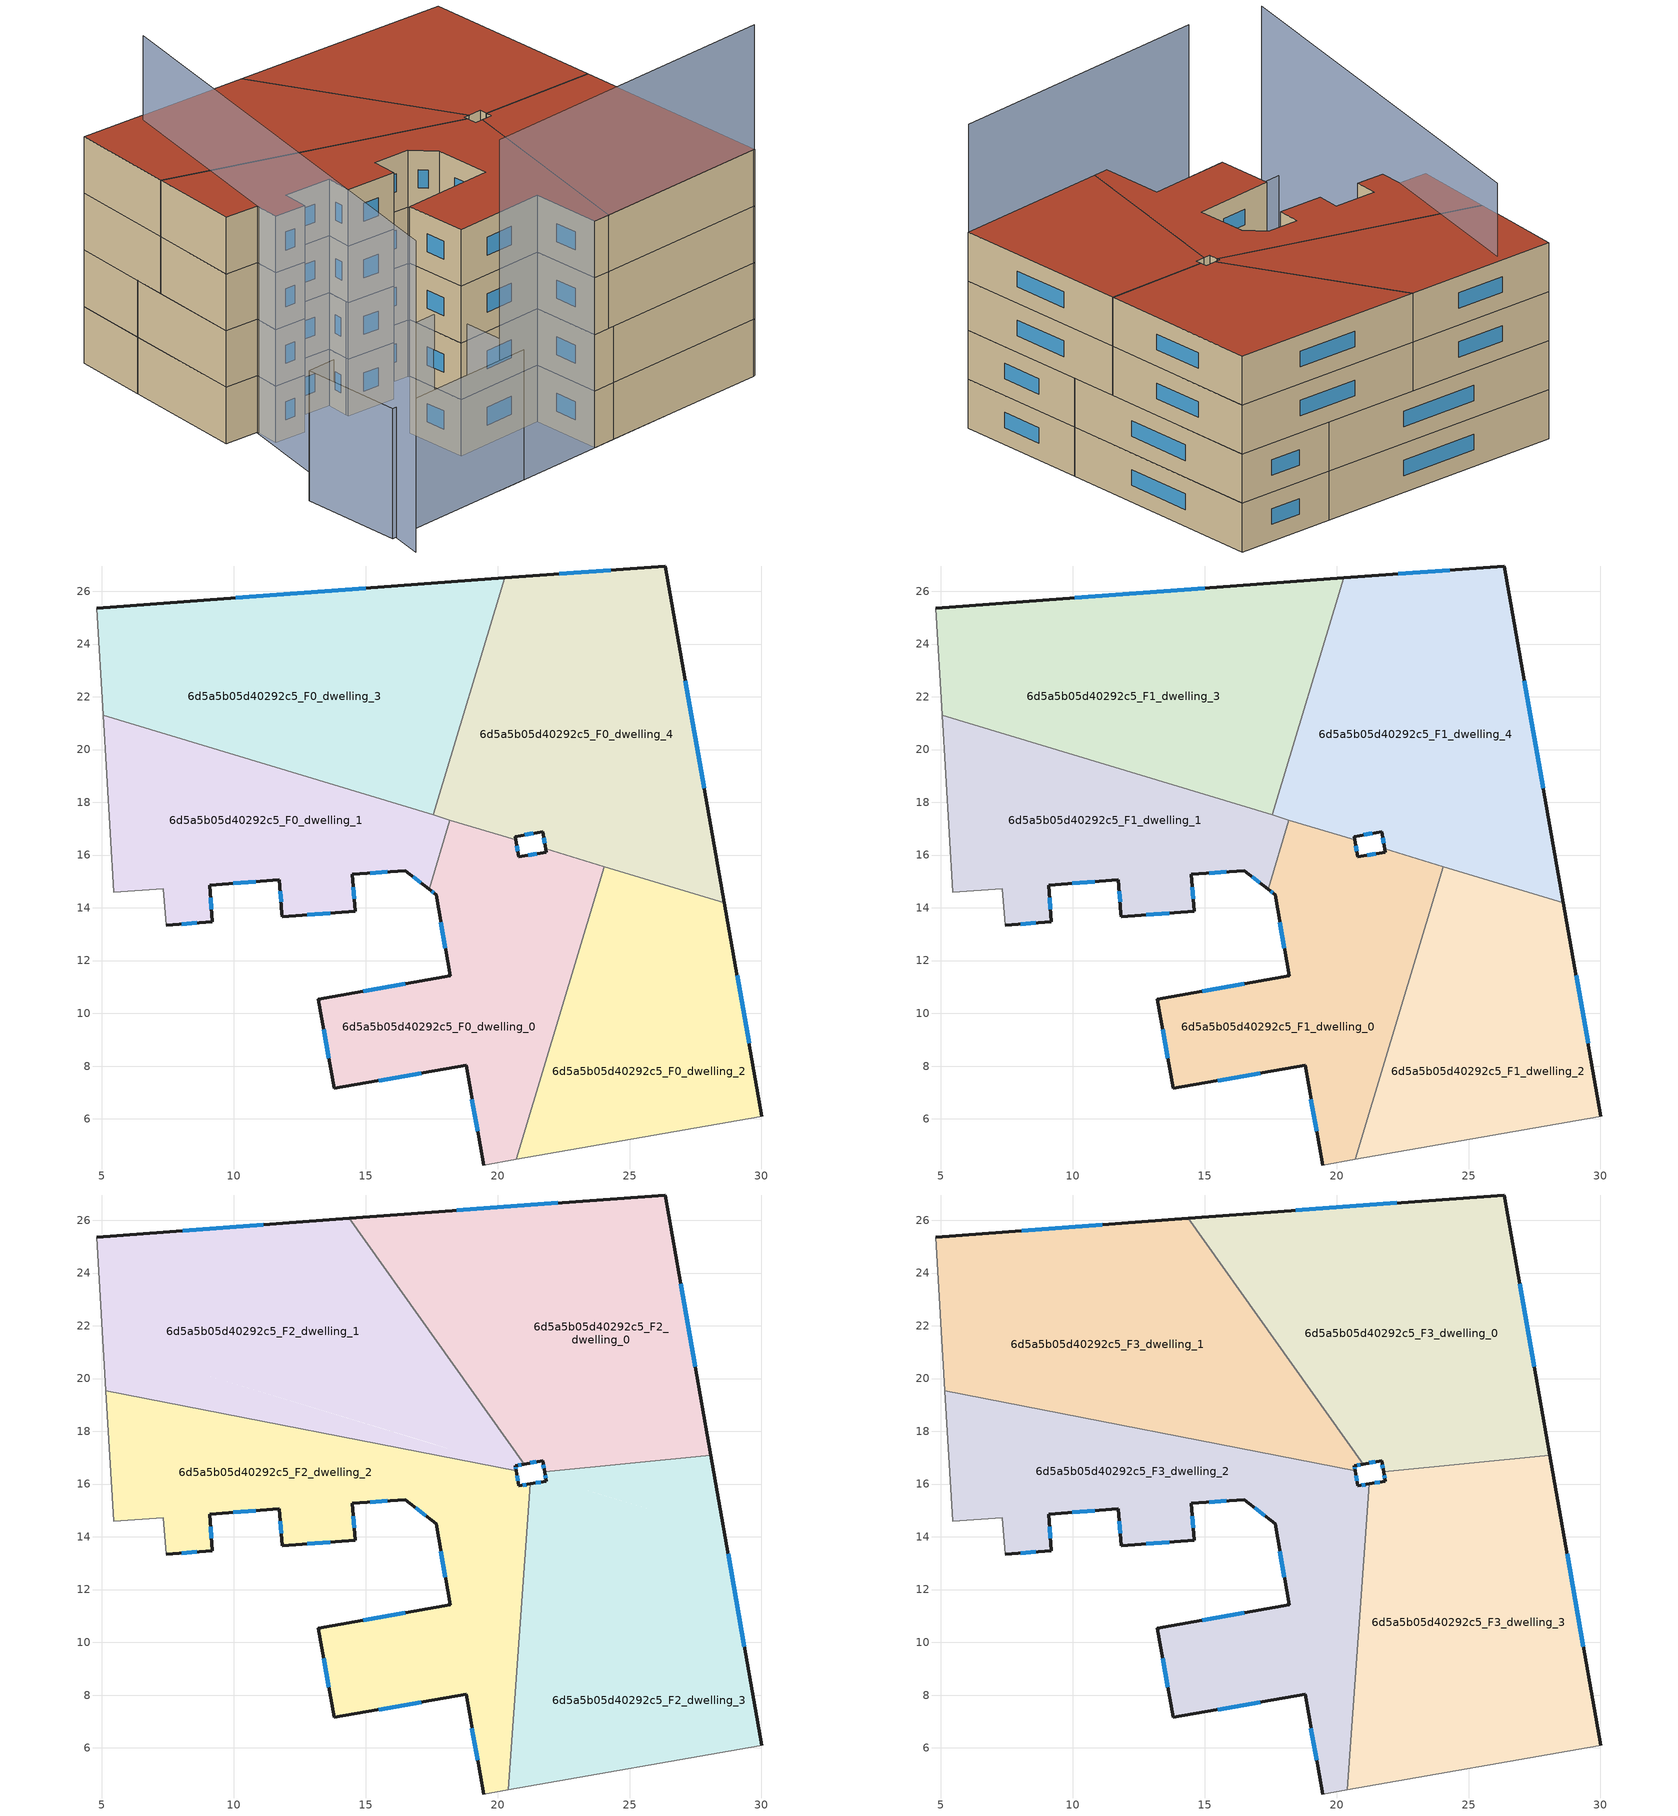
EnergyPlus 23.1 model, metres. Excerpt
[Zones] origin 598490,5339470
6d5a5b05d40292c5_F0_dwelling_0
 floor ground (EU_floor_Construction): 24.05,15.56 20.7,4.47 19.47,4.25 18.8,8.03 13.8,7.15 13.2,10.54 18.2,11.42 17.67,14.5 17.4,14.71 18.19,17.33 20.69,16.58 20.8,15.93 21.84,16.11 21.82,16.24 z0
 wall outside (EU_wall_Construction): 21.82,16.24 21.84,16.11 20.81,15.93 20.69,16.58 / 17.4,14.71 17.67,14.5 18.2,11.42 13.2,10.54 13.8,7.15 18.8,8.03 19.47,4.25 z0:3
 wall adiabatic (EU_wall_Construction): 19.47,4.25 20.7,4.47 z0:3
 wall to 6d5a5b05d40292c5_F0_dwelling_2 (EU_wall_Construction): 20.7,4.47 24.05,15.57 z0:3
 wall to 6d5a5b05d40292c5_F0_dwelling_4 (EU_wall_Construction): 24.05,15.57 21.82,16.24 / 20.69,16.58 18.19,17.33 z0:3
 wall to 6d5a5b05d40292c5_F0_dwelling_1 (EU_wall_Construction): 18.19,17.33 17.4,14.71 z0:3
 window (EU_Window_Construction): 19.03,6.74 19.24,5.54 / 15.5,7.45 17.1,7.73 / 13.4,9.39 13.59,8.31 / 16.5,11.12 14.9,10.84 / 17.85,13.45 18.02,12.47 / 17.49,14.63 17.58,14.57 / 20.77,16.15 20.73,16.36 / 21.49,16.05 21.16,15.99 z1.02:1.98
6d5a5b05d40292c5_F0_dwelling_1
 floor ground (EU_floor_Construction): 18.19,17.33 17.4,14.71 16.49,15.41 14.5,15.26 14.6,13.87 11.83,13.67 11.82,13.8 11.73,15.05 9.08,14.86 9.19,13.47 7.43,13.34 7.33,14.73 5.44,14.6 5.04,21.29 z0
 wall outside (EU_wall_Construction): 7.43,13.34 9.19,13.47 9.08,14.86 11.73,15.05 11.82,13.8 11.83,13.67 14.6,13.87 14.5,15.26 16.49,15.41 17.4,14.71 z0:3
 wall adiabatic (EU_wall_Construction): 5.04,21.29 5.44,14.6 7.33,14.73 7.43,13.34 z0:3
 wall to 6d5a5b05d40292c5_F0_dwelling_3 (EU_wall_Construction): 17.56,17.52 5.04,21.29 z0:3
 wall to 6d5a5b05d40292c5_F0_dwelling_4 (EU_wall_Construction): 18.19,17.33 17.56,17.52 z0:3
 window (EU_Window_Construction): 11.76,14.63 11.79,14.22 / 9.99,14.93 10.83,14.99 / 9.15,13.94 9.12,14.39 / 8.03,13.39 8.59,13.43 / 16.8,15.17 17.09,14.94 / 15.18,15.31 15.81,15.36 / 14.57,14.34 14.53,14.79 / 12.78,13.74 13.66,13.8 z1.02:1.98
6d5a5b05d40292c5_F0_dwelling_2
 floor ground (EU_floor_Construction): 28.59,14.2 30.01,6.11 29.94,6.08 20.7,4.47 24.05,15.56 z0
 wall outside (EU_wall_Construction): 30.01,6.11 28.59,14.2 z0:3
 wall adiabatic (EU_wall_Construction): 20.7,4.47 29.94,6.08 30.01,6.11 z0:3
 wall to 6d5a5b05d40292c5_F0_dwelling_4 (EU_wall_Construction): 28.59,14.2 24.05,15.56 z0:3
 window (EU_Window_Construction): 29.53,8.86 29.08,11.44 z1.02:1.98
6d5a5b05d40292c5_F0_dwelling_3
 floor ground (EU_floor_Construction): 20.27,26.51 17.56,17.52 5.04,21.29 4.8,25.36 z0
 wall outside (EU_wall_Construction): 20.27,26.51 4.8,25.36 z0:3
 wall adiabatic (EU_wall_Construction): 4.8,25.36 5.04,21.29 z0:3
 wall to 6d5a5b05d40292c5_F0_dwelling_4 (EU_wall_Construction): 17.56,17.52 20.27,26.51 z0:3
 window (EU_Window_Construction): 15.01,26.12 10.07,25.75 z1.02:1.98
6d5a5b05d40292c5_F0_dwelling_4
 floor ground (EU_floor_Construction): 26.35,26.96 28.59,14.2 21.82,16.24 21.71,16.88 20.67,16.7 20.69,16.58 17.56,17.52 20.27,26.51 z0
 wall outside (EU_wall_Construction): 20.69,16.58 20.67,16.7 21.71,16.88 21.82,16.24 / 28.59,14.2 26.35,26.96 20.27,26.51 z0:3
 window (EU_Window_Construction): 21.75,16.66 21.78,16.45 / 21.02,16.76 21.36,16.82 / 24.28,26.8 22.34,26.66 / 27.83,18.54 27.11,22.62 z1.02:1.98
6d5a5b05d40292c5_F1_dwelling_0
 floor to 6d5a5b05d40292c5_F0_dwelling_0 (EU_floor_Construction): 24.05,15.56 20.7,4.47 19.47,4.25 18.8,8.03 13.8,7.15 13.2,10.54 18.2,11.42 17.67,14.5 17.4,14.71 18.19,17.33 20.69,16.58 20.8,15.93 21.84,16.11 21.82,16.24 z3
 wall outside (EU_wall_Construction): 21.82,16.24 21.84,16.11 20.81,15.93 20.69,16.58 / 17.4,14.71 17.67,14.5 18.2,11.42 13.2,10.54 13.8,7.15 18.8,8.03 19.47,4.25 z3:6
 wall adiabatic (EU_wall_Construction): 19.47,4.25 20.7,4.47 z3:6
 wall to 6d5a5b05d40292c5_F1_dwelling_2 (EU_wall_Construction): 20.7,4.47 24.05,15.57 z3:6
 wall to 6d5a5b05d40292c5_F1_dwelling_4 (EU_wall_Construction): 24.05,15.57 21.82,16.24 / 20.69,16.58 18.19,17.33 z3:6
 wall to 6d5a5b05d40292c5_F1_dwelling_1 (EU_wall_Construction): 18.19,17.33 17.4,14.71 z3:6
 window (EU_Window_Construction): 19.03,6.74 19.24,5.54 / 15.5,7.45 17.1,7.73 / 13.4,9.39 13.59,8.31 / 16.5,11.12 14.9,10.84 / 17.85,13.45 18.02,12.47 / 17.49,14.63 17.58,14.57 / 20.77,16.15 20.73,16.36 / 21.49,16.05 21.16,15.99 z4.02:4.98
6d5a5b05d40292c5_F1_dwelling_1
 floor to 6d5a5b05d40292c5_F0_dwelling_1 (EU_floor_Construction): 18.19,17.33 17.4,14.71 16.49,15.41 14.5,15.26 14.6,13.87 11.83,13.67 11.82,13.8 11.73,15.05 9.08,14.86 9.19,13.47 7.43,13.34 7.33,14.73 5.44,14.6 5.04,21.29 z3
 wall outside (EU_wall_Construction): 7.43,13.34 9.19,13.47 9.08,14.86 11.73,15.05 11.82,13.8 11.83,13.67 14.6,13.87 14.5,15.26 16.49,15.41 17.4,14.71 z3:6
 wall adiabatic (EU_wall_Construction): 5.04,21.29 5.44,14.6 7.33,14.73 7.43,13.34 z3:6
 wall to 6d5a5b05d40292c5_F1_dwelling_3 (EU_wall_Construction): 17.56,17.52 5.04,21.29 z3:6
 wall to 6d5a5b05d40292c5_F1_dwelling_4 (EU_wall_Construction): 18.19,17.33 17.56,17.52 z3:6
 window (EU_Window_Construction): 11.76,14.63 11.79,14.22 / 9.99,14.93 10.83,14.99 / 9.15,13.94 9.12,14.39 / 8.03,13.39 8.59,13.43 / 16.8,15.17 17.09,14.94 / 15.18,15.31 15.81,15.36 / 14.57,14.34 14.53,14.79 / 12.78,13.74 13.66,13.8 z4.02:4.98
6d5a5b05d40292c5_F1_dwelling_2
 floor to 6d5a5b05d40292c5_F0_dwelling_2 (EU_floor_Construction): 28.59,14.2 30.01,6.11 29.94,6.08 20.7,4.47 24.05,15.56 z3
 wall outside (EU_wall_Construction): 30.01,6.11 28.59,14.2 z3:6
 wall adiabatic (EU_wall_Construction): 20.7,4.47 29.94,6.08 30.01,6.11 z3:6
 wall to 6d5a5b05d40292c5_F1_dwelling_4 (EU_wall_Construction): 28.59,14.2 24.05,15.56 z3:6
 window (EU_Window_Construction): 29.53,8.86 29.08,11.44 z4.02:4.98
6d5a5b05d40292c5_F1_dwelling_3
 floor to 6d5a5b05d40292c5_F0_dwelling_3 (EU_floor_Construction): 20.27,26.51 17.56,17.52 5.04,21.29 4.8,25.36 z3
 wall outside (EU_wall_Construction): 20.27,26.51 4.8,25.36 z3:6
 wall adiabatic (EU_wall_Construction): 4.8,25.36 5.04,21.29 z3:6
 wall to 6d5a5b05d40292c5_F1_dwelling_4 (EU_wall_Construction): 17.56,17.52 20.27,26.51 z3:6
 window (EU_Window_Construction): 15.01,26.12 10.07,25.75 z4.02:4.98
6d5a5b05d40292c5_F1_dwelling_4
 floor to 6d5a5b05d40292c5_F0_dwelling_4 (EU_floor_Construction): 26.35,26.96 28.59,14.2 21.82,16.24 21.71,16.88 20.67,16.7 20.69,16.58 17.56,17.52 20.27,26.51 z3
 wall outside (EU_wall_Construction): 20.69,16.58 20.67,16.7 21.71,16.88 21.82,16.24 / 28.59,14.2 26.35,26.96 20.27,26.51 z3:6
 window (EU_Window_Construction): 21.75,16.66 21.78,16.45 / 21.02,16.76 21.36,16.82 / 24.28,26.8 22.34,26.66 / 27.83,18.54 27.11,22.62 z4.02:4.98
6d5a5b05d40292c5_F2_dwelling_0
 floor to 6d5a5b05d40292c5_F1_dwelling_4 (EU_floor_Construction): 26.35,26.96 28.08,17.09 21.78,16.46 21.71,16.88 20.99,16.99 20.27,26.51 z6; 20.27,26.51 20.99,16.99 20.82,17.02 18.42,20.39 z6; 20.99,16.99 21.01,16.76 20.82,17.02 z6; 21.71,16.88 21.01,16.76 20.99,16.99 z6
 floor to 6d5a5b05d40292c5_F1_dwelling_3 (EU_floor_Construction): 20.27,26.51 18.42,20.39 14.38,26.07 z6
 wall outside (EU_wall_Construction): 21.01,16.76 21.71,16.88 21.78,16.46 / 28.08,17.09 26.35,26.96 14.38,26.07 z6:9
 wall to 6d5a5b05d40292c5_F2_dwelling_3 (EU_wall_Construction): 21.78,16.46 28.08,17.09 z6:9
 wall to 6d5a5b05d40292c5_F2_dwelling_1 (EU_wall_Construction): 14.38,26.07 21.01,16.76 z6:9
 window (EU_Window_Construction): 21.73,16.74 21.76,16.6 / 21.24,16.8 21.47,16.84 / 22.28,26.66 18.45,26.37 / 27.5,20.45 26.94,23.6 z7.02:7.98
6d5a5b05d40292c5_F2_dwelling_1
 floor to 6d5a5b05d40292c5_F1_dwelling_0 (EU_floor_Construction): 20.69,16.58 20.7,16.51 18.1,17.02 18.19,17.33 z6
 floor to 6d5a5b05d40292c5_F1_dwelling_1 (EU_floor_Construction): 18.19,17.33 18.1,17.02 5.15,19.54 5.04,21.29 z6
 floor to 6d5a5b05d40292c5_F1_dwelling_4 (EU_floor_Construction): 20.67,16.7 20.69,16.58 18.2,17.33 z6; 18.42,20.39 21.01,16.76 20.67,16.7 18.2,17.33 17.56,17.52 z6
 floor to 6d5a5b05d40292c5_F1_dwelling_3 (EU_floor_Construction): 14.38,26.07 18.42,20.39 17.56,17.52 5.04,21.29 4.8,25.36 z6
 wall outside (EU_wall_Construction): 20.7,16.51 20.67,16.7 21.01,16.76 / 14.38,26.07 4.8,25.36 z6:9
 wall adiabatic (EU_wall_Construction): 4.8,25.36 5.15,19.54 z6:9
 wall to 6d5a5b05d40292c5_F2_dwelling_2 (EU_wall_Construction): 5.15,19.54 20.7,16.51 z6:9
 window (EU_Window_Construction): 20.78,16.72 20.89,16.74 / 20.69,16.58 20.68,16.64 / 11.12,25.83 8.06,25.6 z7.02:7.98
6d5a5b05d40292c5_F2_dwelling_2
 floor to 6d5a5b05d40292c5_F1_dwelling_0 (EU_floor_Construction): 20.7,16.51 20.8,15.93 21.23,16.01 20.4,4.41 19.47,4.25 18.8,8.03 13.8,7.15 13.2,10.54 18.2,11.42 17.67,14.5 17.4,14.71 18.1,17.02 z6
 floor to 6d5a5b05d40292c5_F1_dwelling_1 (EU_floor_Construction): 18.1,17.02 17.4,14.71 16.49,15.41 14.5,15.26 14.6,13.87 11.83,13.67 11.73,15.05 9.08,14.86 9.19,13.47 7.43,13.34 7.33,14.73 5.44,14.6 5.15,19.54 z6
 wall outside (EU_wall_Construction): 7.43,13.34 9.19,13.47 9.08,14.86 11.73,15.05 11.83,13.67 14.6,13.87 14.5,15.26 16.49,15.41 17.67,14.5 18.2,11.42 13.2,10.54 13.8,7.15 18.8,8.03 19.47,4.25 / 21.23,16.01 20.81,15.93 20.7,16.51 z6:9
 wall adiabatic (EU_wall_Construction): 5.15,19.54 5.44,14.6 7.33,14.73 7.43,13.34 / 19.47,4.25 20.4,4.41 z6:9
 wall to 6d5a5b05d40292c5_F2_dwelling_3 (EU_wall_Construction): 20.4,4.41 21.23,16.01 z6:9
 window (EU_Window_Construction): 15.5,7.45 17.1,7.73 / 13.4,9.39 13.59,8.31 / 16.5,11.12 14.9,10.84 / 17.85,13.45 18.02,12.47 / 16.89,15.1 17.27,14.81 / 15.18,15.31 15.81,15.36 / 14.57,14.34 14.53,14.79 / 12.78,13.74 13.66,13.8 / 11.77,14.58 11.8,14.14 / 9.99,14.93 10.83,14.99 / 9.15,13.94 9.12,14.39 / 8.03,13.39 8.59,13.43 / 20.77,16.13 20.74,16.32 / 21.08,15.98 20.95,15.96 / 19.03,6.74 19.24,5.54 z7.02:7.98
6d5a5b05d40292c5_F2_dwelling_3
 floor to 6d5a5b05d40292c5_F1_dwelling_0 (EU_floor_Construction): 24.05,15.56 20.7,4.47 20.4,4.41 21.23,16.01 21.84,16.11 21.89,16.22 z6
 floor to 6d5a5b05d40292c5_F1_dwelling_2 (EU_floor_Construction): 28.59,14.2 30.01,6.11 29.94,6.08 20.7,4.47 24.05,15.56 z6
 floor to 6d5a5b05d40292c5_F1_dwelling_4 (EU_floor_Construction): 28.08,17.09 28.59,14.2 21.89,16.22 22,16.48 z6; 22,16.48 21.89,16.22 21.82,16.24 21.78,16.46 z6
 wall outside (EU_wall_Construction): 21.78,16.46 21.84,16.11 21.23,16.01 / 30.01,6.11 28.08,17.09 z6:9
 wall adiabatic (EU_wall_Construction): 20.4,4.41 29.94,6.08 30.01,6.11 z6:9
 window (EU_Window_Construction): 21.63,16.08 21.44,16.04 / 21.8,16.34 21.82,16.23 / 29.36,9.84 28.74,13.35 z7.02:7.98
6d5a5b05d40292c5_F3_dwelling_0
 floor to 6d5a5b05d40292c5_F2_dwelling_0 (EU_floor_Construction): 26.35,26.96 28.08,17.09 21.78,16.46 21.71,16.88 21.01,16.76 14.38,26.07 z9
 wall outside (EU_wall_Construction): 21.01,16.76 21.71,16.88 21.78,16.46 / 28.08,17.09 26.35,26.96 14.38,26.07 z9:12
 wall to 6d5a5b05d40292c5_F3_dwelling_3 (EU_wall_Construction): 21.78,16.46 28.08,17.09 z9:12
 wall to 6d5a5b05d40292c5_F3_dwelling_1 (EU_wall_Construction): 14.38,26.07 21.01,16.76 z9:12
 window (EU_Window_Construction): 21.73,16.74 21.76,16.6 / 21.24,16.8 21.47,16.84 / 22.28,26.66 18.45,26.37 / 27.5,20.45 26.94,23.6 z10.02:10.98
 roof outside (EU_roof_Construction): 28.08,17.09 26.35,26.96 14.38,26.07 21.01,16.76 21.71,16.88 21.78,16.46 z12
6d5a5b05d40292c5_F3_dwelling_1
 floor to 6d5a5b05d40292c5_F2_dwelling_1 (EU_floor_Construction): 14.38,26.07 21.01,16.76 20.67,16.7 20.7,16.51 5.15,19.54 4.8,25.36 z9
 wall outside (EU_wall_Construction): 20.7,16.51 20.67,16.7 21.01,16.76 / 14.38,26.07 4.8,25.36 z9:12
 wall adiabatic (EU_wall_Construction): 4.8,25.36 5.15,19.54 z9:12
 wall to 6d5a5b05d40292c5_F3_dwelling_2 (EU_wall_Construction): 5.15,19.54 20.7,16.51 z9:12
 window (EU_Window_Construction): 20.78,16.72 20.89,16.74 / 20.69,16.58 20.68,16.64 / 11.12,25.83 8.06,25.6 z10.02:10.98
 roof outside (EU_roof_Construction): 21.01,16.76 14.38,26.07 4.8,25.36 5.15,19.54 20.7,16.51 20.67,16.7 z12
6d5a5b05d40292c5_F3_dwelling_2
 floor to 6d5a5b05d40292c5_F2_dwelling_2 (EU_floor_Construction): 20.7,16.51 20.8,15.93 21.23,16.01 20.4,4.41 19.47,4.25 18.8,8.03 13.8,7.15 13.2,10.54 18.2,11.42 17.67,14.5 16.49,15.41 14.5,15.26 14.6,13.87 11.83,13.67 11.73,15.05 9.08,14.86 9.19,13.47 7.43,13.34 7.33,14.73 5.44,14.6 5.15,19.54 z9
 wall outside (EU_wall_Construction): 7.43,13.34 9.19,13.47 9.08,14.86 11.73,15.05 11.83,13.67 14.6,13.87 14.5,15.26 16.49,15.41 17.67,14.5 18.2,11.42 13.2,10.54 13.8,7.15 18.8,8.03 19.47,4.25 / 21.23,16.01 20.81,15.93 20.7,16.51 z9:12
 wall adiabatic (EU_wall_Construction): 5.15,19.54 5.44,14.6 7.33,14.73 7.43,13.34 / 19.47,4.25 20.4,4.41 z9:12
 wall to 6d5a5b05d40292c5_F3_dwelling_3 (EU_wall_Construction): 20.4,4.41 21.23,16.01 z9:12
 window (EU_Window_Construction): 15.5,7.45 17.1,7.73 / 13.4,9.39 13.59,8.31 / 16.5,11.12 14.9,10.84 / 17.85,13.45 18.02,12.47 / 16.89,15.1 17.27,14.81 / 15.18,15.31 15.81,15.36 / 14.57,14.34 14.53,14.79 / 12.78,13.74 13.66,13.8 / 11.77,14.58 11.8,14.14 / 9.99,14.93 10.83,14.99 / 9.15,13.94 9.12,14.39 / 8.03,13.39 8.59,13.43 / 20.77,16.13 20.74,16.32 / 21.08,15.98 20.95,15.96 / 19.03,6.74 19.24,5.54 z10.02:10.98
 roof outside (EU_roof_Construction): 20.4,4.41 21.23,16.01 20.81,15.93 20.7,16.51 5.15,19.54 5.44,14.6 7.33,14.73 7.43,13.34 9.19,13.47 9.08,14.86 11.73,15.05 11.83,13.67 14.6,13.87 14.5,15.26 16.49,15.41 17.67,14.5 18.2,11.42 13.2,10.54 13.8,7.15 18.8,8.03 19.47,4.25 z12
6d5a5b05d40292c5_F3_dwelling_3
 floor to 6d5a5b05d40292c5_F2_dwelling_3 (EU_floor_Construction): 28.08,17.09 30.01,6.11 29.94,6.08 20.4,4.41 21.23,16.01 21.84,16.11 21.78,16.46 z9
 wall outside (EU_wall_Construction): 21.78,16.46 21.84,16.11 21.23,16.01 / 30.01,6.11 28.08,17.09 z9:12
 wall adiabatic (EU_wall_Construction): 20.4,4.41 29.94,6.08 30.01,6.11 z9:12
 window (EU_Window_Construction): 21.63,16.08 21.44,16.04 / 21.8,16.34 21.82,16.23 / 29.36,9.84 28.74,13.35 z10.02:10.98
 roof outside (EU_roof_Construction): 29.94,6.08 30.01,6.11 28.08,17.09 21.78,16.46 21.84,16.11 21.23,16.01 20.4,4.41 z12
shading: 13.24,3.16 29.97,6.09 z0:18.6; 14.8,3.43 6.19,1.93 / 6.19,1.93 5.23,7.44 / 5.23,7.44 13.84,8.94 / 13.84,8.94 14.8,3.43 z0:6.9; 8.06,25.13 6.29,0.17 z0:16.5
[Building]
EU S2 Campaign: North Axis=0; Terrain=City; Solar Distribution=FullExterior
[Site:Location]
Vienna: Latitude=48; Longitude=16.5; Time Zone=1; Elevation=183
[SizingPeriod:WeatherFileDays]
AnnualSizingPeriod: Begin Month=1; Begin Day of Month=1; End Month=12; End Day of Month=31; Day of Week for Start Day=Monday; Use Weather File Daylight Saving Period=No; Use Weather File Rain and Snow Indicators=No
[MATERIAL]
EU_InternalMass_Material: Roughness=MediumRough; Thickness=0.1; Conductivity=1; Density=1800; Specific Heat=900; Thermal Absorptance=0.9; Solar Absorptance=0.7; Visible Absorptance=0.7
[MATERIAL:NOMASS] Roughness=MediumRough; Thermal Absorptance=0.9; Solar Absorptance=0.7; Visible Absorptance=0.7
Name | Thermal Resistance
EU_wall_NoMass | 0.942466
EU_roof_NoMass | 0.551687
EU_floor_NoMass | 0.66527
[WINDOWMATERIAL:SIMPLEGLAZINGSYSTEM]
EU_Window_SimpleGlazing: UFactor=2.03367; Solar Heat Gain Coefficient=0.65; Visible Transmittance=0.65
[CONSTRUCTION]
EU_wall_Construction: EU_wall_NoMass
EU_roof_Construction: EU_roof_NoMass
EU_floor_Construction: EU_floor_NoMass
EU_Window_Construction: EU_Window_SimpleGlazing
EU_InternalMass_Construction: EU_InternalMass_Material
[ZONE] Type=1; Multiplier=1; Ceiling Height=autocalculate; Floor Area=autocalculate; Part of Total Floor Area=Yes
Name | Volume
6d5a5b05d40292c5_F0_dwelling_0; 6d5a5b05d40292c5_F1_dwelling_0 | 199.206
6d5a5b05d40292c5_F2_dwelling_0 | 284.827
6d5a5b05d40292c5_F3_dwelling_0 | 284.828
6d5a5b05d40292c5_F0_dwelling_1 | 182.948
6d5a5b05d40292c5_F1_dwelling_1 | 182.947
6d5a5b05d40292c5_F2_dwelling_1 | 284.821
6d5a5b05d40292c5_F3_dwelling_1 | 284.832
6d5a5b05d40292c5_F0_dwelling_2 | 199.157
6d5a5b05d40292c5_F1_dwelling_2 | 199.156
6d5a5b05d40292c5_F2_dwelling_2 | 284.837
6d5a5b05d40292c5_F3_dwelling_2 | 284.842
6d5a5b05d40292c5_F0_dwelling_3 | 278.975
6d5a5b05d40292c5_F1_dwelling_3 | 278.974
6d5a5b05d40292c5_F2_dwelling_3 | 284.758
6d5a5b05d40292c5_F3_dwelling_3 | 284.775
6d5a5b05d40292c5_F0_dwelling_4; 6d5a5b05d40292c5_F1_dwelling_4 | 278.984
[INTERNALMASS] Construction=EU_InternalMass_Construction
Name | Zone or ZoneList | Surface Area
6d5a5b05d40292c5_F0_dwelling_0_EU_InternalMass | 6d5a5b05d40292c5_F0_dwelling_0 | 66.4019
6d5a5b05d40292c5_F0_dwelling_1_EU_InternalMass | 6d5a5b05d40292c5_F0_dwelling_1 | 60.9823
6d5a5b05d40292c5_F0_dwelling_2_EU_InternalMass | 6d5a5b05d40292c5_F0_dwelling_2 | 66.3979
6d5a5b05d40292c5_F0_dwelling_3_EU_InternalMass | 6d5a5b05d40292c5_F0_dwelling_3 | 92.9908
6d5a5b05d40292c5_F0_dwelling_4_EU_InternalMass | 6d5a5b05d40292c5_F0_dwelling_4 | 92.9968
6d5a5b05d40292c5_F1_dwelling_0_EU_InternalMass | 6d5a5b05d40292c5_F1_dwelling_0 | 66.4019
6d5a5b05d40292c5_F1_dwelling_1_EU_InternalMass | 6d5a5b05d40292c5_F1_dwelling_1 | 60.9823
6d5a5b05d40292c5_F1_dwelling_2_EU_InternalMass | 6d5a5b05d40292c5_F1_dwelling_2 | 66.3979
6d5a5b05d40292c5_F1_dwelling_3_EU_InternalMass | 6d5a5b05d40292c5_F1_dwelling_3 | 92.9908
6d5a5b05d40292c5_F1_dwelling_4_EU_InternalMass | 6d5a5b05d40292c5_F1_dwelling_4 | 92.9968
6d5a5b05d40292c5_F2_dwelling_0_EU_InternalMass | 6d5a5b05d40292c5_F2_dwelling_0 | 94.9422
6d5a5b05d40292c5_F2_dwelling_1_EU_InternalMass | 6d5a5b05d40292c5_F2_dwelling_1 | 94.9437
6d5a5b05d40292c5_F2_dwelling_2_EU_InternalMass | 6d5a5b05d40292c5_F2_dwelling_2 | 94.9475
6d5a5b05d40292c5_F2_dwelling_3_EU_InternalMass | 6d5a5b05d40292c5_F2_dwelling_3 | 94.9362
6d5a5b05d40292c5_F3_dwelling_0_EU_InternalMass | 6d5a5b05d40292c5_F3_dwelling_0 | 94.9422
6d5a5b05d40292c5_F3_dwelling_1_EU_InternalMass | 6d5a5b05d40292c5_F3_dwelling_1 | 94.9437
6d5a5b05d40292c5_F3_dwelling_2_EU_InternalMass | 6d5a5b05d40292c5_F3_dwelling_2 | 94.9475
6d5a5b05d40292c5_F3_dwelling_3_EU_InternalMass | 6d5a5b05d40292c5_F3_dwelling_3 | 94.9362
[OTHEREQUIPMENT] Fuel Type=Electricity; Design Level Calculation Method=Watts/Area; Power per Zone Floor Area=1; Fraction Latent=0; Fraction Radiant=0; Fraction Lost=0; Carbon Dioxide Generation Rate=0; EndUse Subcategory=EU_Step8_InternalGains
Name | Zone or ZoneList or Space or SpaceList | Schedule
EU_Step8_InternalGain_6d5a5b05d40292c5_F0_dwelling_0_f000 | 6d5a5b05d40292c5_F0_dwelling_0 | EU_Step8_GainSchedule_6d5a5b05d40292c5_F0_dwelling_0_f000
EU_Step8_InternalGain_6d5a5b05d40292c5_F0_dwelling_1_f000 | 6d5a5b05d40292c5_F0_dwelling_1 | EU_Step8_GainSchedule_6d5a5b05d40292c5_F0_dwelling_1_f000
EU_Step8_InternalGain_6d5a5b05d40292c5_F0_dwelling_2_f000 | 6d5a5b05d40292c5_F0_dwelling_2 | EU_Step8_GainSchedule_6d5a5b05d40292c5_F0_dwelling_2_f000
EU_Step8_InternalGain_6d5a5b05d40292c5_F0_dwelling_3_f000 | 6d5a5b05d40292c5_F0_dwelling_3 | EU_Step8_GainSchedule_6d5a5b05d40292c5_F0_dwelling_3_f000
EU_Step8_InternalGain_6d5a5b05d40292c5_F0_dwelling_4_f000 | 6d5a5b05d40292c5_F0_dwelling_4 | EU_Step8_GainSchedule_6d5a5b05d40292c5_F0_dwelling_4_f000
EU_Step8_InternalGain_6d5a5b05d40292c5_F1_dwelling_0_f000 | 6d5a5b05d40292c5_F1_dwelling_0 | EU_Step8_GainSchedule_6d5a5b05d40292c5_F1_dwelling_0_f000
EU_Step8_InternalGain_6d5a5b05d40292c5_F1_dwelling_1_f000 | 6d5a5b05d40292c5_F1_dwelling_1 | EU_Step8_GainSchedule_6d5a5b05d40292c5_F1_dwelling_1_f000
EU_Step8_InternalGain_6d5a5b05d40292c5_F1_dwelling_2_f000 | 6d5a5b05d40292c5_F1_dwelling_2 | EU_Step8_GainSchedule_6d5a5b05d40292c5_F1_dwelling_2_f000
EU_Step8_InternalGain_6d5a5b05d40292c5_F1_dwelling_3_f000 | 6d5a5b05d40292c5_F1_dwelling_3 | EU_Step8_GainSchedule_6d5a5b05d40292c5_F1_dwelling_3_f000
EU_Step8_InternalGain_6d5a5b05d40292c5_F1_dwelling_4_f000 | 6d5a5b05d40292c5_F1_dwelling_4 | EU_Step8_GainSchedule_6d5a5b05d40292c5_F1_dwelling_4_f000
EU_Step8_InternalGain_6d5a5b05d40292c5_F2_dwelling_0_f000 | 6d5a5b05d40292c5_F2_dwelling_0 | EU_Step8_GainSchedule_6d5a5b05d40292c5_F2_dwelling_0_f000
EU_Step8_InternalGain_6d5a5b05d40292c5_F2_dwelling_1_f000 | 6d5a5b05d40292c5_F2_dwelling_1 | EU_Step8_GainSchedule_6d5a5b05d40292c5_F2_dwelling_1_f000
EU_Step8_InternalGain_6d5a5b05d40292c5_F2_dwelling_2_f000 | 6d5a5b05d40292c5_F2_dwelling_2 | EU_Step8_GainSchedule_6d5a5b05d40292c5_F2_dwelling_2_f000
EU_Step8_InternalGain_6d5a5b05d40292c5_F2_dwelling_3_f000 | 6d5a5b05d40292c5_F2_dwelling_3 | EU_Step8_GainSchedule_6d5a5b05d40292c5_F2_dwelling_3_f000
EU_Step8_InternalGain_6d5a5b05d40292c5_F3_dwelling_0_f000 | 6d5a5b05d40292c5_F3_dwelling_0 | EU_Step8_GainSchedule_6d5a5b05d40292c5_F3_dwelling_0_f000
EU_Step8_InternalGain_6d5a5b05d40292c5_F3_dwelling_1_f000 | 6d5a5b05d40292c5_F3_dwelling_1 | EU_Step8_GainSchedule_6d5a5b05d40292c5_F3_dwelling_1_f000
EU_Step8_InternalGain_6d5a5b05d40292c5_F3_dwelling_2_f000 | 6d5a5b05d40292c5_F3_dwelling_2 | EU_Step8_GainSchedule_6d5a5b05d40292c5_F3_dwelling_2_f000
EU_Step8_InternalGain_6d5a5b05d40292c5_F3_dwelling_3_f000 | 6d5a5b05d40292c5_F3_dwelling_3 | EU_Step8_GainSchedule_6d5a5b05d40292c5_F3_dwelling_3_f000
[ZONEVENTILATION:DESIGNFLOWRATE] Schedule=EU_AlwaysOn; Design Flow Rate Calculation Method=AirChanges/Hour; Air Changes per Hour=0.530523; Ventilation Type=Natural; Fan Pressure Rise=0; Fan Total Efficiency=1; Constant Term Coefficient=1; Temperature Term Coefficient=0; Velocity Term Coefficient=0; Velocity Squared Term Coefficient=0; Minimum Indoor Temperature=-100; Maximum Indoor Temperature=100; Delta Temperature=-100; Minimum Outdoor Temperature=-100; Maximum Outdoor Temperature=100; Maximum Wind Speed=40
Name | Zone or ZoneList or Space or SpaceList
EU_ConstantAir_6d5a5b05d40292c5_F0_dwelling_0 | 6d5a5b05d40292c5_F0_dwelling_0
EU_ConstantAir_6d5a5b05d40292c5_F0_dwelling_1 | 6d5a5b05d40292c5_F0_dwelling_1
EU_ConstantAir_6d5a5b05d40292c5_F0_dwelling_2 | 6d5a5b05d40292c5_F0_dwelling_2
EU_ConstantAir_6d5a5b05d40292c5_F0_dwelling_3 | 6d5a5b05d40292c5_F0_dwelling_3
EU_ConstantAir_6d5a5b05d40292c5_F0_dwelling_4 | 6d5a5b05d40292c5_F0_dwelling_4
EU_ConstantAir_6d5a5b05d40292c5_F1_dwelling_0 | 6d5a5b05d40292c5_F1_dwelling_0
EU_ConstantAir_6d5a5b05d40292c5_F1_dwelling_1 | 6d5a5b05d40292c5_F1_dwelling_1
EU_ConstantAir_6d5a5b05d40292c5_F1_dwelling_2 | 6d5a5b05d40292c5_F1_dwelling_2
EU_ConstantAir_6d5a5b05d40292c5_F1_dwelling_3 | 6d5a5b05d40292c5_F1_dwelling_3
EU_ConstantAir_6d5a5b05d40292c5_F1_dwelling_4 | 6d5a5b05d40292c5_F1_dwelling_4
EU_ConstantAir_6d5a5b05d40292c5_F2_dwelling_0 | 6d5a5b05d40292c5_F2_dwelling_0
EU_ConstantAir_6d5a5b05d40292c5_F2_dwelling_1 | 6d5a5b05d40292c5_F2_dwelling_1
EU_ConstantAir_6d5a5b05d40292c5_F2_dwelling_2 | 6d5a5b05d40292c5_F2_dwelling_2
EU_ConstantAir_6d5a5b05d40292c5_F2_dwelling_3 | 6d5a5b05d40292c5_F2_dwelling_3
EU_ConstantAir_6d5a5b05d40292c5_F3_dwelling_0 | 6d5a5b05d40292c5_F3_dwelling_0
EU_ConstantAir_6d5a5b05d40292c5_F3_dwelling_1 | 6d5a5b05d40292c5_F3_dwelling_1
EU_ConstantAir_6d5a5b05d40292c5_F3_dwelling_2 | 6d5a5b05d40292c5_F3_dwelling_2
EU_ConstantAir_6d5a5b05d40292c5_F3_dwelling_3 | 6d5a5b05d40292c5_F3_dwelling_3
[HVACTEMPLATE:THERMOSTAT] Constant Heating Setpoint=20; Constant Cooling Setpoint=50
EU_HeatOnly_6d5a5b05d40292c5_F0_dwelling_0; EU_HeatOnly_6d5a5b05d40292c5_F0_dwelling_1; EU_HeatOnly_6d5a5b05d40292c5_F0_dwelling_2; EU_HeatOnly_6d5a5b05d40292c5_F0_dwelling_3; EU_HeatOnly_6d5a5b05d40292c5_F0_dwelling_4; EU_HeatOnly_6d5a5b05d40292c5_F1_dwelling_0; EU_HeatOnly_6d5a5b05d40292c5_F1_dwelling_1; EU_HeatOnly_6d5a5b05d40292c5_F1_dwelling_2; EU_HeatOnly_6d5a5b05d40292c5_F1_dwelling_3; EU_HeatOnly_6d5a5b05d40292c5_F1_dwelling_4; EU_HeatOnly_6d5a5b05d40292c5_F2_dwelling_0; EU_HeatOnly_6d5a5b05d40292c5_F2_dwelling_1; EU_HeatOnly_6d5a5b05d40292c5_F2_dwelling_2; EU_HeatOnly_6d5a5b05d40292c5_F2_dwelling_3; EU_HeatOnly_6d5a5b05d40292c5_F3_dwelling_0; EU_HeatOnly_6d5a5b05d40292c5_F3_dwelling_1; EU_HeatOnly_6d5a5b05d40292c5_F3_dwelling_2; EU_HeatOnly_6d5a5b05d40292c5_F3_dwelling_3
[HVACTEMPLATE:ZONE:IDEALLOADSAIRSYSTEM] System Availability Schedule=EU_AlwaysOn; Maximum Heating Supply Air Temperature=50; Minimum Cooling Supply Air Temperature=13; Maximum Heating Supply Air Humidity Ratio=0.0156; Minimum Cooling Supply Air Humidity Ratio=0.0077; Heating Limit=NoLimit; Cooling Limit=NoLimit; Heating Availability Schedule=EU_AlwaysOn; Cooling Availability Schedule=EU_CoolingOff; Dehumidification Control Type=ConstantSensibleHeatRatio; Cooling Sensible Heat Ratio=0.7; Dehumidification Setpoint=60; Humidification Control Type=None; Humidification Setpoint=30; Outdoor Air Method=None; Outdoor Air Flow Rate per Person=0.00944; Outdoor Air Flow Rate per Zone Floor Area=0; Outdoor Air Flow Rate per Zone=0; Demand Controlled Ventilation Type=None; Outdoor Air Economizer Type=NoEconomizer; Heat Recovery Type=None; Sensible Heat Recovery Effectiveness=0.7; Latent Heat Recovery Effectiveness=0.65
Name | Template Thermostat
6d5a5b05d40292c5_F0_dwelling_0 | EU_HeatOnly_6d5a5b05d40292c5_F0_dwelling_0
6d5a5b05d40292c5_F0_dwelling_1 | EU_HeatOnly_6d5a5b05d40292c5_F0_dwelling_1
6d5a5b05d40292c5_F0_dwelling_2 | EU_HeatOnly_6d5a5b05d40292c5_F0_dwelling_2
6d5a5b05d40292c5_F0_dwelling_3 | EU_HeatOnly_6d5a5b05d40292c5_F0_dwelling_3
6d5a5b05d40292c5_F0_dwelling_4 | EU_HeatOnly_6d5a5b05d40292c5_F0_dwelling_4
6d5a5b05d40292c5_F1_dwelling_0 | EU_HeatOnly_6d5a5b05d40292c5_F1_dwelling_0
6d5a5b05d40292c5_F1_dwelling_1 | EU_HeatOnly_6d5a5b05d40292c5_F1_dwelling_1
6d5a5b05d40292c5_F1_dwelling_2 | EU_HeatOnly_6d5a5b05d40292c5_F1_dwelling_2
6d5a5b05d40292c5_F1_dwelling_3 | EU_HeatOnly_6d5a5b05d40292c5_F1_dwelling_3
6d5a5b05d40292c5_F1_dwelling_4 | EU_HeatOnly_6d5a5b05d40292c5_F1_dwelling_4
6d5a5b05d40292c5_F2_dwelling_0 | EU_HeatOnly_6d5a5b05d40292c5_F2_dwelling_0
6d5a5b05d40292c5_F2_dwelling_1 | EU_HeatOnly_6d5a5b05d40292c5_F2_dwelling_1
6d5a5b05d40292c5_F2_dwelling_2 | EU_HeatOnly_6d5a5b05d40292c5_F2_dwelling_2
6d5a5b05d40292c5_F2_dwelling_3 | EU_HeatOnly_6d5a5b05d40292c5_F2_dwelling_3
6d5a5b05d40292c5_F3_dwelling_0 | EU_HeatOnly_6d5a5b05d40292c5_F3_dwelling_0
6d5a5b05d40292c5_F3_dwelling_1 | EU_HeatOnly_6d5a5b05d40292c5_F3_dwelling_1
6d5a5b05d40292c5_F3_dwelling_2 | EU_HeatOnly_6d5a5b05d40292c5_F3_dwelling_2
6d5a5b05d40292c5_F3_dwelling_3 | EU_HeatOnly_6d5a5b05d40292c5_F3_dwelling_3
[SIZING:ZONE] Zone Cooling Design Supply Air Temperature Input Method=SupplyAirTemperature; Zone Cooling Design Supply Air Temperature=13; Zone Heating Design Supply Air Temperature Input Method=SupplyAirTemperature; Zone Heating Design Supply Air Temperature=50; Zone Cooling Design Supply Air Humidity Ratio=0.008; Zone Heating Design Supply Air Humidity Ratio=0.008; Cooling Design Air Flow Method=DesignDay; Cooling Design Air Flow Rate=0; Cooling Minimum Air Flow per Zone Floor Area=0.000762; Cooling Minimum Air Flow=0; Cooling Minimum Air Flow Fraction=0.2; Heating Design Air Flow Method=DesignDay; Heating Design Air Flow Rate=0; Heating Maximum Air Flow per Zone Floor Area=0.002032; Heating Maximum Air Flow=0.141576; Heating Maximum Air Flow Fraction=0.3; Account for Dedicated Outdoor Air System=No; Dedicated Outdoor Air System Control Strategy=NeutralSupplyAir; Dedicated Outdoor Air Low Setpoint Temperature for Design=autosize; Dedicated Outdoor Air High Setpoint Temperature for Design=autosize; Zone Load Sizing Method=Sensible Load Only No Latent Load; Zone Latent Cooling Design Supply Air Humidity Ratio Input Method=HumidityRatioDifference; Zone Cooling Design Supply Air Humidity Ratio Difference=0.005; Zone Latent Heating Design Supply Air Humidity Ratio Input Method=HumidityRatioDifference; Zone Humidification Design Supply Air Humidity Ratio Difference=0.005
6d5a5b05d40292c5_F0_dwelling_0; 6d5a5b05d40292c5_F0_dwelling_1; 6d5a5b05d40292c5_F0_dwelling_2; 6d5a5b05d40292c5_F0_dwelling_3; 6d5a5b05d40292c5_F0_dwelling_4; 6d5a5b05d40292c5_F1_dwelling_0; 6d5a5b05d40292c5_F1_dwelling_1; 6d5a5b05d40292c5_F1_dwelling_2; 6d5a5b05d40292c5_F1_dwelling_3; 6d5a5b05d40292c5_F1_dwelling_4; 6d5a5b05d40292c5_F2_dwelling_0; 6d5a5b05d40292c5_F2_dwelling_1; 6d5a5b05d40292c5_F2_dwelling_2; 6d5a5b05d40292c5_F2_dwelling_3; 6d5a5b05d40292c5_F3_dwelling_0; 6d5a5b05d40292c5_F3_dwelling_1; 6d5a5b05d40292c5_F3_dwelling_2; 6d5a5b05d40292c5_F3_dwelling_3
[SCHEDULE:CONSTANT]
Name | Hourly Value
EU_AlwaysOn | 1
EU_CoolingOff | 0
[SCHEDULE:FILE] Column Number=1; Rows to Skip at Top=0; Number of Hours of Data=8760; Column Separator=Comma; Interpolate to Timestep=No; Minutes per Item=60; Adjust Schedule for Daylight Savings=Yes
Name | File
EU_Step8_GainSchedule_6d5a5b05d40292c5_F0_dwelling_0_f000 | ../../schedules/6d5a5b05d40292c5/6d5a5b05d40292c5_F0_dwelling_0_f000_gain.csv
EU_Step8_GainSchedule_6d5a5b05d40292c5_F0_dwelling_1_f000 | ../../schedules/6d5a5b05d40292c5/6d5a5b05d40292c5_F0_dwelling_1_f000_gain.csv
EU_Step8_GainSchedule_6d5a5b05d40292c5_F0_dwelling_2_f000 | ../../schedules/6d5a5b05d40292c5/6d5a5b05d40292c5_F0_dwelling_2_f000_gain.csv
EU_Step8_GainSchedule_6d5a5b05d40292c5_F0_dwelling_3_f000 | ../../schedules/6d5a5b05d40292c5/6d5a5b05d40292c5_F0_dwelling_3_f000_gain.csv
EU_Step8_GainSchedule_6d5a5b05d40292c5_F0_dwelling_4_f000 | ../../schedules/6d5a5b05d40292c5/6d5a5b05d40292c5_F0_dwelling_4_f000_gain.csv
EU_Step8_GainSchedule_6d5a5b05d40292c5_F1_dwelling_0_f000 | ../../schedules/6d5a5b05d40292c5/6d5a5b05d40292c5_F1_dwelling_0_f000_gain.csv
EU_Step8_GainSchedule_6d5a5b05d40292c5_F1_dwelling_1_f000 | ../../schedules/6d5a5b05d40292c5/6d5a5b05d40292c5_F1_dwelling_1_f000_gain.csv
EU_Step8_GainSchedule_6d5a5b05d40292c5_F1_dwelling_2_f000 | ../../schedules/6d5a5b05d40292c5/6d5a5b05d40292c5_F1_dwelling_2_f000_gain.csv
EU_Step8_GainSchedule_6d5a5b05d40292c5_F1_dwelling_3_f000 | ../../schedules/6d5a5b05d40292c5/6d5a5b05d40292c5_F1_dwelling_3_f000_gain.csv
EU_Step8_GainSchedule_6d5a5b05d40292c5_F1_dwelling_4_f000 | ../../schedules/6d5a5b05d40292c5/6d5a5b05d40292c5_F1_dwelling_4_f000_gain.csv
EU_Step8_GainSchedule_6d5a5b05d40292c5_F2_dwelling_0_f000 | ../../schedules/6d5a5b05d40292c5/6d5a5b05d40292c5_F2_dwelling_0_f000_gain.csv
EU_Step8_GainSchedule_6d5a5b05d40292c5_F2_dwelling_1_f000 | ../../schedules/6d5a5b05d40292c5/6d5a5b05d40292c5_F2_dwelling_1_f000_gain.csv
EU_Step8_GainSchedule_6d5a5b05d40292c5_F2_dwelling_2_f000 | ../../schedules/6d5a5b05d40292c5/6d5a5b05d40292c5_F2_dwelling_2_f000_gain.csv
EU_Step8_GainSchedule_6d5a5b05d40292c5_F2_dwelling_3_f000 | ../../schedules/6d5a5b05d40292c5/6d5a5b05d40292c5_F2_dwelling_3_f000_gain.csv
EU_Step8_GainSchedule_6d5a5b05d40292c5_F3_dwelling_0_f000 | ../../schedules/6d5a5b05d40292c5/6d5a5b05d40292c5_F3_dwelling_0_f000_gain.csv
EU_Step8_GainSchedule_6d5a5b05d40292c5_F3_dwelling_1_f000 | ../../schedules/6d5a5b05d40292c5/6d5a5b05d40292c5_F3_dwelling_1_f000_gain.csv
EU_Step8_GainSchedule_6d5a5b05d40292c5_F3_dwelling_2_f000 | ../../schedules/6d5a5b05d40292c5/6d5a5b05d40292c5_F3_dwelling_2_f000_gain.csv
EU_Step8_GainSchedule_6d5a5b05d40292c5_F3_dwelling_3_f000 | ../../schedules/6d5a5b05d40292c5/6d5a5b05d40292c5_F3_dwelling_3_f000_gain.csv
